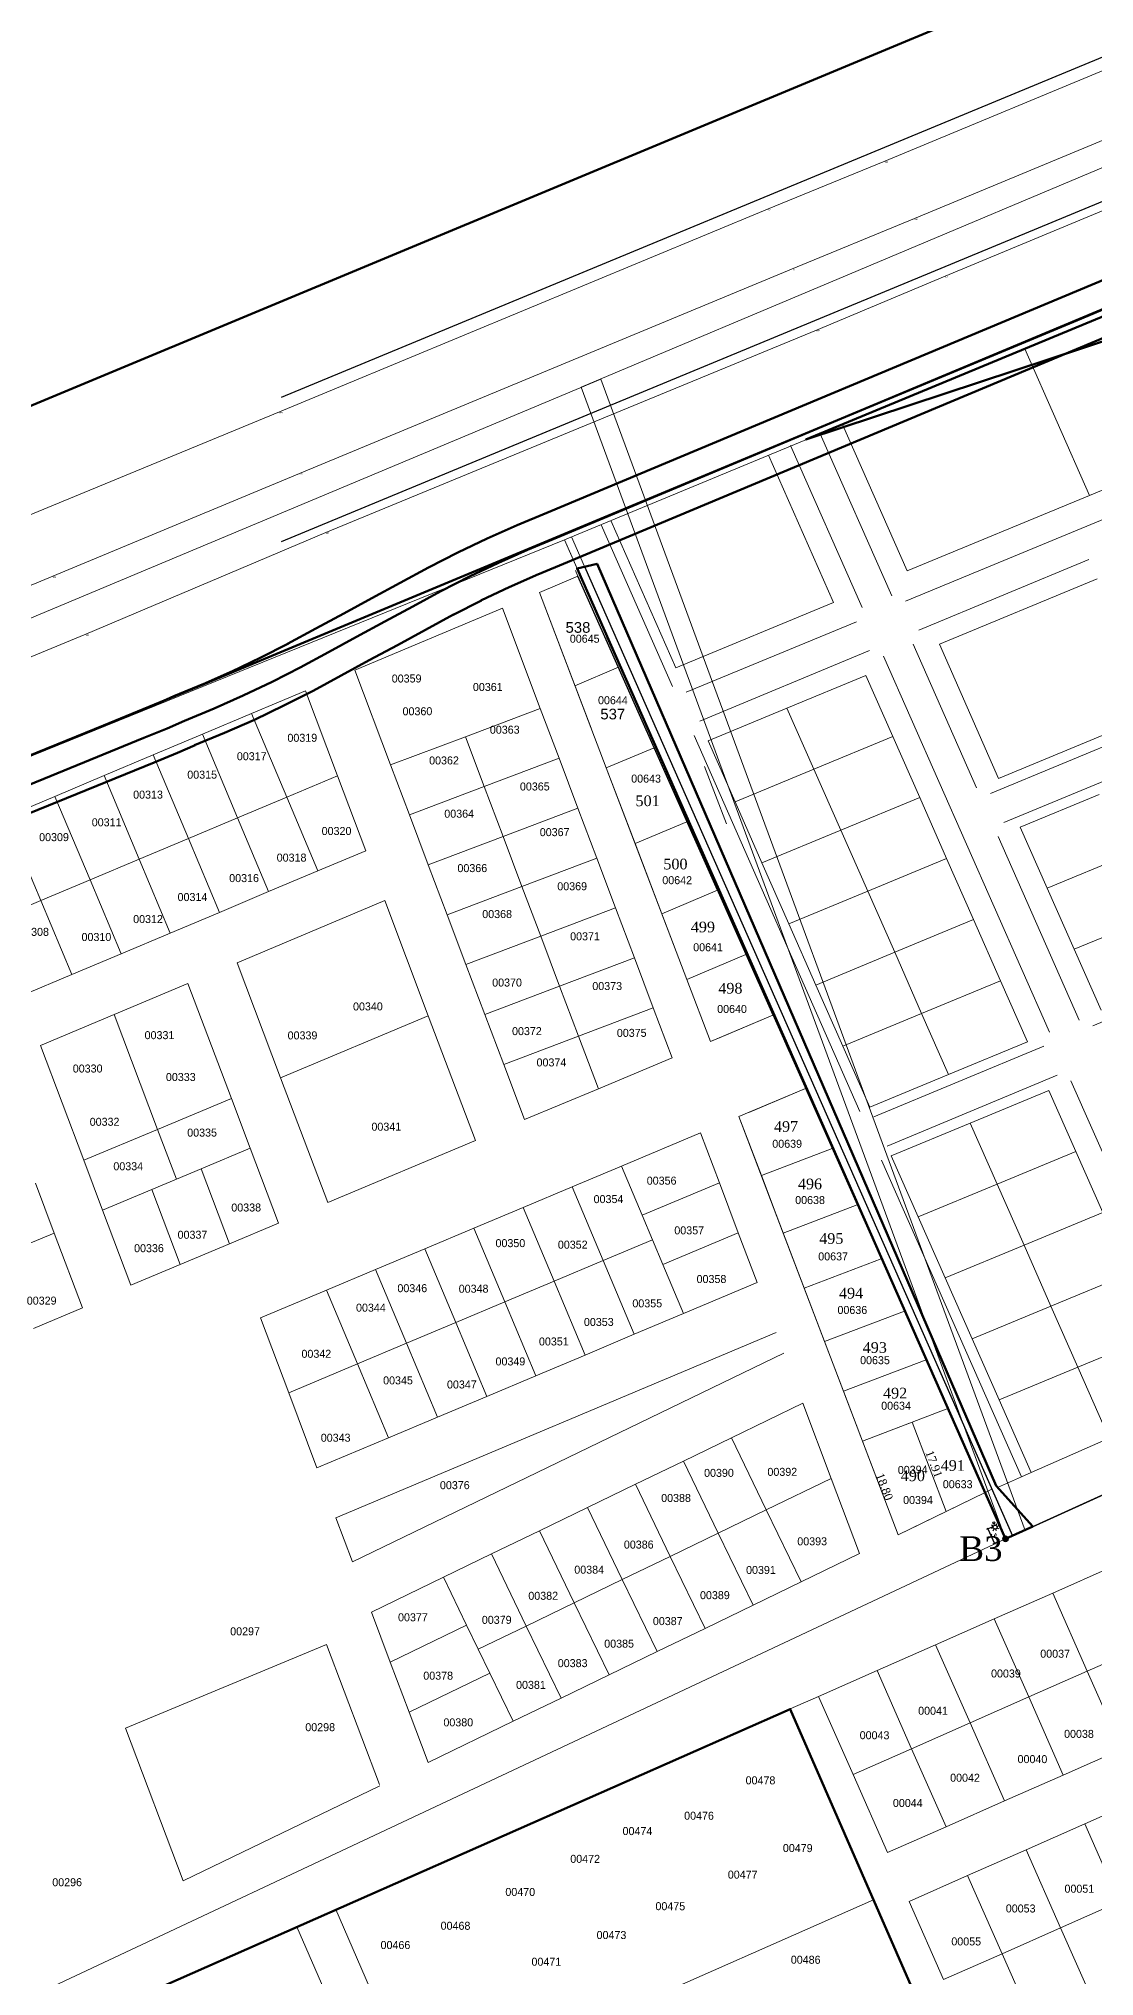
# Model space of a CAD drawing. Header units: metres. Extents: x 245232 to 248406, y 1633796 to 1637634.
# Drawn here: x 246143.8 to 246341.7, y 1637088.5 to 1637451.6 of the extents above; entities that cross this region are included whole.
import ezdxf
from ezdxf.enums import TextEntityAlignment as Align

# ---------------------------------------------------------------- set-up
doc = ezdxf.new("R2010")
doc.units = ezdxf.units.M
doc.header["$MEASUREMENT"] = 0
doc.layers.get('Defpoints').update_dxf_attribs({"lineweight": 0})
for name, color, linetype in [('A_revoir_niveau_0', 7, 'Continuous'), ('historique_numero_parcelle', 7, 'Continuous'), ('limites_sections', 7, 'Continuous'), ('limites_tf', 7, 'Continuous')]:
    doc.layers.add(name, color=color, linetype=linetype)
for name, color, linetype, lineweight in [('BORNES', 7, 'Continuous', 0), ('Cotation Linéaire', 7, 'Continuous', 0), ('Div_Cont', 2, 'Continuous', 0), ('Emprise', 1, 'Continuous', 30), ('LIMITES TITRES FONCIERS', 7, 'Continuous', 0), ('numer ter', 255, 'Continuous', 0), ('Numéro lot', 7, 'Continuous', 0), ('SUP COLLEC1', 90, 'Continuous', 0), ('tete ilots', 134, 'Continuous', 0), ('Toponymie', 7, 'Continuous', 30), ('Tracé KMS3', 7, 'Continuous', 0), ('ZZZ', 5, 'Continuous', 53)]:
    doc.layers.add(name, color=color, linetype=linetype, lineweight=lineweight)
doc.layers.add('LIMITES_PARCELLES', color=7, linetype='Continuous', lineweight=0, true_color=0xffffff)
doc.styles.get("Standard").update_dxf_attribs({"font": 'txt.shx'})
doc.styles.add('Style-Arial', font='arial.ttf')
doc.styles.add('Style-FANCY', font='FANCY.shx')
doc.styles.add('STYLE_GENERE_1', font='times.ttf', dxfattribs={"height": 0.15})
doc.dimstyles.new('ISO-25', dxfattribs={"dimtxt": 0.0015, "dimasz": 0.0025, "dimexe": 0.00125, "dimexo": 0.000625, "dimgap": 0.000625, "dimtad": 1, "dimlfac": 1000, "dimtxsty": 'Standard', "dimcen": 0.0025, "dimse1": 1, "dimse2": 1, "dimazin": 3, "dimtfac": 1, "dimtmove": 0, "dimatfit": 3})

# ---------------------------------------------------------------- blocks, each defined once
blk = doc.blocks.new('_Oblique')
at = {"color": 0, "linetype": 'ByBlock', "lineweight": -2}
blk.add_line((-0.5, -0.5), (0.5, 0.5), dxfattribs=at)
blk = doc.blocks.new('*D574')
at = {"layer": 'Defpoints', "color": 0, "lineweight": 0, "transparency": 16777216}
for p in [(246323.038305, 1637172.881561), (246322.996263, 1637169.584428), (246324.249877, 1637170.138038)]:
    blk.add_point(p, dxfattribs=at)
at = {"layer": 'numer ter', "color": 0, "lineweight": -2, "transparency": 16777216}
for p, q in [((246322.716306, 1637172.739363), (246321.513919, 1637172.208375)), ((246321.784691, 1637172.327951), (246322.996263, 1637169.584428)), ((246323.927877, 1637169.99584), (246322.725491, 1637169.464852))]:
    blk.add_line(p, q, dxfattribs=at)
at = {"layer": 'numer ter', "color": 0, "lineweight": -2, "transparency": 16777216, "xscale": 0.182, "yscale": 0.182, "zscale": 0.182}
for p, rotation in [((246321.784691, 1637172.327951), 113.826806), ((246322.996263, 1637169.584428), 293.826806)]:
    blk.add_blockref('_Oblique', p, dxfattribs=dict(at, rotation=rotation))
at = {"layer": 'numer ter', "color": 7, "transparency": 16777216, "insert": (246322.892229, 1637171.177769), "char_height": 0.9, "attachment_point": 5, "rotation": 293.82678392}
blk.add_mtext('3', dxfattribs=at)

msp = doc.modelspace()

# ---------------------------------------------------------------- hatches: boundary and pattern name
at = {"layer": 'A_revoir_niveau_0'}
h = msp.add_hatch(color=256, dxfattribs=at)
edge = h.paths.add_edge_path()
edge.add_arc((246325.071, 1637170.444), 0.549, 0, 360)
h = msp.add_hatch(color=256, dxfattribs=at)
edge = h.paths.add_edge_path()
edge.add_arc((246325.071, 1637170.444), 0.549, 0, 360)

# ---------------------------------------------------------------- linework, layer by layer
for p, q in [((246189.292, 1637384.454), (246586.025, 1637548.822)), ((246189.292, 1637357.393), (246647.559, 1637547.255))]:
    msp.add_line(p, q, dxfattribs=at)
at = {"layer": 'A_revoir_niveau_0', "color": 7, "linetype": 'Continuous', "lineweight": 13}
for p, q in [((246302.462, 1637428.667), (246488.393, 1637505.978)), ((246308.009, 1637417.929), (246492.972, 1637494.832)), ((246313.749, 1637407.123), (246497.319, 1637483.494)), ((246280.422, 1637419.696), (246302.462, 1637428.667)), ((246284.944, 1637408.447), (246308.009, 1637417.929)), ((246289.647, 1637397.036), (246313.749, 1637407.123)), ((246321.236, 1637179.123), (246244.903, 1637350.892))]:
    msp.add_line(p, q, dxfattribs=at)
at = {"layer": 'A_revoir_niveau_0', "color": 2, "linetype": 'Continuous', "lineweight": 30}
msp.add_line((246244.734, 1637352.356), (246325.071, 1637170.444), dxfattribs=at)
at = {"layer": 'A_revoir_niveau_0', "color": 7, "linetype": 'Continuous', "lineweight": 30}
for p, q in [((246271.065, 1637292.022), (246244.903, 1637350.892)), ((246260.618, 1637287.613), (246260.618, 1637287.613))]:
    msp.add_line(p, q, dxfattribs=at)
at = {"layer": 'A_revoir_niveau_0', "color": 51, "true_color": 0xf8f6b0}
msp.add_line((246246.136, 1637352.683), (246326.361, 1637171.026), dxfattribs=at)
at = {"layer": 'A_revoir_niveau_0', "color": 7, "linetype": 'Continuous', "lineweight": 0}
for p, q in [((246244.321, 1637330.371), (246252.499, 1637333.822)), ((246250.211, 1637314.948), (246259.192, 1637318.738)), ((246260.618, 1637287.613), (246271.065, 1637292.022)), ((246281.463, 1637268.623), (246269.733, 1637263.672)), ((246275.085, 1637249.615), (246287.563, 1637254.896)), ((246304.94, 1637171.198), (246275.085, 1637249.615)), ((246321.236, 1637179.123), (246304.94, 1637171.198))]:
    msp.add_line(p, q, dxfattribs=at)
at = {"layer": 'A_revoir_niveau_0', "color": 2, "lineweight": 30}
for p, q in [((246322.787, 1637172.828), (246322.449, 1637172.997)), ((246323.006, 1637173.018), (246322.925, 1637173.259)), ((246323.294, 1637172.998), (246323.463, 1637173.336)), ((246323.843, 1637172.899), (246323.484, 1637172.779)), ((246322.767, 1637172.539), (246322.409, 1637172.419)), ((246322.788, 1637171.982), (246322.957, 1637172.321)), ((246323.366, 1637171.942), (246323.246, 1637172.301)), ((246323.803, 1637172.322), (246323.464, 1637172.49))]:
    msp.add_line(p, q, dxfattribs=at)
at = {"layer": 'A_revoir_niveau_0', "color": 7, "linetype": 'Continuous', "lineweight": 13, "flags": 128}
for points in [[(246280.422, 1637419.696), (246188.953, 1637381.672), (246140.842, 1637361.814), (246050.359, 1637324.045), (245956.724, 1637285.061), (245888.911, 1637257.199), (245818.867, 1637231.382), (245769.228, 1637213.065), (245701.559, 1637188.314), (245613.345, 1637155.349), (245512.804, 1637117.302)], [(245408.833, 1637064.596), (245617.302, 1637144.32), (245705.148, 1637176.756), (245773.663, 1637201.739), (245822.183, 1637219.59), (245892.562, 1637245.511), (245961.684, 1637274.3), (246054.236, 1637312.609), (246146.466, 1637350.878), (246192.693, 1637370.169), (246284.944, 1637408.447)], [(245521.985, 1637094.792), (245622.827, 1637133), (245708.221, 1637164.652), (245778.161, 1637190.411), (245825.955, 1637207.935), (245896.372, 1637233.878), (245966.622, 1637262.874), (246058.697, 1637301.212), (246152.638, 1637340.006), (246197.655, 1637359.097), (246289.647, 1637397.036)]]:
    msp.add_lwpolyline(points, dxfattribs=at)
at = {"layer": 'A_revoir_niveau_0', "color": 2, "linetype": 'Continuous', "lineweight": 30, "flags": 128}
msp.add_lwpolyline([(246330.2, 1637172.758), (246325.071, 1637170.444), (246271.61, 1637291.5)], dxfattribs=at)
at = {"layer": 'A_revoir_niveau_0', "color": 7, "linetype": 'Continuous', "lineweight": 0, "flags": 128}
msp.add_lwpolyline([(246298.25, 1637188.77), (246307.595, 1637192.328), (246313.968, 1637175.589), (246304.94, 1637171.198), (246298.25, 1637188.77), (246298.25, 1637188.77)], close=True, dxfattribs=at)
at = {"layer": 'A_revoir_niveau_0', "color": 2, "lineweight": 30}
for centre, radius in [((246322.865, 1637173.438), 0.189), ((246323.126, 1637172.659), 0.378)]:
    msp.add_circle(centre, radius, dxfattribs=at)
at = {"layer": 'A_revoir_niveau_0', "lineweight": 13}
msp.add_circle((246325.071, 1637170.444), 0.549, dxfattribs=at)
msp.add_circle((246325.071, 1637170.444), 0.549, dxfattribs=at)
at = {"layer": 'A_revoir_niveau_0', "color": 7, "linetype": 'Continuous', "lineweight": 0}
for points in [[(246291.134, 1637207.461), (246306.109, 1637213.163), (246310.176, 1637204.011), (246294.692, 1637198.116)], [(246294.692, 1637198.116), (246310.176, 1637204.011), (246314.243, 1637194.86), (246298.25, 1637188.77)]]:
    msp.add_3dface(points, dxfattribs=at)
at = {"layer": 'Div_Cont', "color": 7, "linetype": 'Continuous', "lineweight": 0, "flags": 128}
for points in [[(246250.211, 1637314.948), (246265.308, 1637275.296), (246276.411, 1637279.982), (246244.898, 1637350.89), (246237.688, 1637347.842), (246250.211, 1637314.948)], [(246250.211, 1637314.948), (246260.618, 1637287.613), (246271.061, 1637292.02), (246244.898, 1637350.89), (246237.688, 1637347.842), (246247.363, 1637322.429)], [(246250.211, 1637314.948), (246255.611, 1637300.765), (246265.346, 1637304.874), (246244.908, 1637350.865), (246244.898, 1637350.89), (246237.688, 1637347.842), (246247.363, 1637322.429)], [(246250.211, 1637314.948), (246250.211, 1637314.948), (246259.186, 1637318.735), (246244.908, 1637350.865), (246244.907, 1637350.868), (246244.898, 1637350.89), (246237.688, 1637347.842), (246247.363, 1637322.429)]]:
    msp.add_lwpolyline(points, dxfattribs=at)
msp.add_lwpolyline([(246281.46, 1637268.622), (246276.411, 1637279.982), (246265.308, 1637275.296), (246269.733, 1637263.672), (246271.577, 1637264.451), (246281.46, 1637268.622)], close=True, dxfattribs=at)
at = {"layer": 'Div_Cont', "color": 7, "linetype": 'Continuous', "lineweight": 0}
for points in [[(246255.611, 1637300.765), (246265.346, 1637304.874), (246259.186, 1637318.735), (246250.211, 1637314.948)], [(246271.059, 1637292.019), (246265.346, 1637304.874), (246255.611, 1637300.765), (246260.618, 1637287.613)], [(246265.308, 1637275.296), (246276.411, 1637279.982), (246271.061, 1637292.02), (246260.618, 1637287.613)], [(246301.775, 1637222.916), (246287.563, 1637254.896), (246275.085, 1637249.615), (246287.342, 1637217.421)], [(246297.271, 1637233.05), (246287.563, 1637254.896), (246275.085, 1637249.615), (246283.402, 1637227.77)], [(246292.576, 1637243.614), (246287.563, 1637254.896), (246275.085, 1637249.615), (246279.295, 1637238.558)], [(246279.295, 1637238.558), (246283.402, 1637227.77), (246297.271, 1637233.05), (246292.576, 1637243.614)], [(246283.402, 1637227.77), (246287.342, 1637217.421), (246301.775, 1637222.916), (246297.271, 1637233.05)], [(246287.342, 1637217.421), (246291.134, 1637207.461), (246306.109, 1637213.163), (246301.775, 1637222.916)]]:
    msp.add_3dface(points, dxfattribs=at)
at = {"layer": 'Emprise', "color": 6, "lineweight": 53, "flags": 128}
for points in [[(245362.141, 1637080.356), (245645.721, 1637187.856), (245764.441, 1637231.79), (245846.022, 1637262.063), (245926.872, 1637293.673), (245987.028, 1637318.254), (246628.867, 1637585.467)], [(246654.917, 1637532.213), (246503.561, 1637468.453), (246339.308, 1637399.226), (246174.772, 1637330.677), (246009.955, 1637262.807), (245959.033, 1637241.98), (245949.066, 1637237.927), (245901.732, 1637219.096), (245867.53, 1637206.046), (245837.948, 1637195.053), (245785.258, 1637175.517), (245666.841, 1637131.695), (245404.598, 1637034.355), (245407.133, 1637027.526), (245386.779, 1637020.133)]]:
    msp.add_lwpolyline(points, dxfattribs=at)
at = {"layer": 'LIMITES TITRES FONCIERS', "color": 5, "linetype": 'Continuous', "lineweight": 0, "flags": 128}
msp.add_lwpolyline([(246245.326, 1637351.013), (246242.36, 1637357.731), (246656.364, 1637529.254)], dxfattribs=at)
at = {"layer": 'LIMITES TITRES FONCIERS', "color": 5, "linetype": 'Continuous', "lineweight": 70, "flags": 128}
for points in [[(246572.48, 1637467.836), (246547.973, 1637462.461), (246287.661, 1637376.499), (246638.272, 1637521.759), (246654.145, 1637496.847), (246645.086, 1637490.827), (246637.421, 1637485.734), (246635.978, 1637484.775), (246629.215, 1637480.28), (246616.595, 1637477.512), (246572.48, 1637467.836)], [(246330.2, 1637172.759), (246323.332, 1637180.37), (246248.477, 1637353.227), (246244.734, 1637352.356), (246325.071, 1637170.445), (246330.2, 1637172.759)]]:
    msp.add_lwpolyline(points, close=True, dxfattribs=at)
at = {"layer": 'LIMITES TITRES FONCIERS', "color": 7, "linetype": 'Continuous', "lineweight": 0, "flags": 128}
msp.add_lwpolyline([(246244.903, 1637350.892), (246244.42, 1637351.978)], dxfattribs=at)
at = {"layer": 'LIMITES TITRES FONCIERS', "color": 5, "linetype": 'Continuous', "lineweight": 53, "flags": 128}
msp.add_lwpolyline([(245938.213, 1636985.568), (245881.154, 1636957.963), (245894.101, 1636935.617), (245956.171, 1636828.911), (246026.167, 1636866.433), (246050.251, 1636842.755), (246059.498, 1636848.997), (246082.854, 1636864.818), (246150.924, 1637003.208), (246235.111, 1637058.788), (246341.24, 1637009.133), (246284.7, 1637138.563), (245938.213, 1636985.568)], close=True, dxfattribs=at)
at = {"layer": 'limites_parcelles'}
for p, q in [((246328.684, 1637393.495), (246340.807, 1637366.045)), ((246340.807, 1637366.045), (246374.998, 1637380.211)), ((246290.334, 1637377.607), (246303.75, 1637347.227)), ((246294.492, 1637379.33), (246306.615, 1637351.879)), ((246306.345, 1637346.187), (246379.349, 1637376.433)), ((246292.817, 1637345.994), (246280.631, 1637373.587)), ((246284.747, 1637375.405), (246298.169, 1637345.015)), ((246306.615, 1637351.879), (246340.807, 1637366.045)), ((246243.667, 1637358.273), (246246.136, 1637352.683)), ((246249.23, 1637360.527), (246262.628, 1637330.19)), ((246251.06, 1637361.335), (246263.245, 1637333.743)), ((245429.275, 1637028.013), (246242.36, 1637357.731)), ((246242.36, 1637357.731), (246244.734, 1637352.356)), ((246246.136, 1637352.683), (246244.734, 1637352.356)), ((246244.734, 1637352.356), (246321.238, 1637179.124)), ((246248.477, 1637353.227), (246246.136, 1637352.683)), ((246246.136, 1637352.683), (246322.511, 1637179.743)), ((246323.332, 1637180.37), (246248.477, 1637353.227)), ((246308.827, 1637340.79), (246340.688, 1637354.043)), ((246312.677, 1637338.154), (246342.248, 1637350.406)), ((246230.724, 1637344.879), (246203.04, 1637333.271)), ((246237.817, 1637326.118), (246230.724, 1637344.879)), ((246263.245, 1637333.743), (246292.817, 1637345.994)), ((246265.223, 1637329.15), (246297.105, 1637342.359)), ((246250.341, 1637339.335), (246259.099, 1637319.662)), ((246267.73, 1637323.696), (246299.592, 1637336.949)), ((246307.765, 1637338.136), (246319.65, 1637311.224)), ((246323.79, 1637312.989), (246312.677, 1637338.154)), ((246203.04, 1637333.271), (246209.756, 1637315.508)), ((246302.189, 1637335.91), (246333.303, 1637265.459)), ((246183.7, 1637325.14), (246193.815, 1637329.395)), ((246193.815, 1637329.395), (246199.831, 1637313.483)), ((246284.092, 1637326.144), (246298.878, 1637332.269)), ((246298.878, 1637332.269), (246303.929, 1637320.832)), ((246237.817, 1637326.118), (246223.786, 1637320.813)), ((246241.354, 1637316.764), (246237.817, 1637326.118)), ((246269.307, 1637320.018), (246284.092, 1637326.144)), ((246284.092, 1637326.144), (246289.144, 1637314.706)), ((246174.482, 1637321.263), (246183.7, 1637325.14)), ((246190.291, 1637309.47), (246183.7, 1637325.14)), ((246322.245, 1637310.184), (246354.127, 1637323.393)), ((246353.361, 1637325.24), (246323.79, 1637312.989)), ((246165.265, 1637317.386), (246174.482, 1637321.263)), ((246181.074, 1637305.593), (246174.482, 1637321.263)), ((246223.786, 1637320.813), (246209.756, 1637315.508)), ((246223.786, 1637320.813), (246227.323, 1637311.459)), ((246259.099, 1637319.662), (246268.961, 1637297.403)), ((246297.783, 1637250.587), (246266.668, 1637321.042)), ((246274.358, 1637308.58), (246269.307, 1637320.018)), ((246289.144, 1637314.706), (246303.929, 1637320.832)), ((246303.929, 1637320.832), (246308.98, 1637309.394)), ((246156.047, 1637313.509), (246165.265, 1637317.386)), ((246171.856, 1637301.716), (246165.265, 1637317.386)), ((246209.756, 1637315.508), (246213.292, 1637306.155)), ((246241.354, 1637316.764), (246227.323, 1637311.459)), ((246244.89, 1637307.41), (246241.354, 1637316.764)), ((246272.726, 1637304.477), (246268.654, 1637315.248)), ((246274.358, 1637308.58), (246289.144, 1637314.706)), ((246289.144, 1637314.706), (246294.195, 1637303.268)), ((246324.754, 1637304.732), (246356.636, 1637317.94)), ((246146.829, 1637309.631), (246156.047, 1637313.509)), ((246162.638, 1637297.838), (246156.047, 1637313.509)), ((246199.831, 1637313.483), (246190.291, 1637309.47)), ((246199.831, 1637313.483), (246205.139, 1637299.443)), ((246227.323, 1637311.459), (246213.292, 1637306.155)), ((246227.323, 1637311.459), (246230.859, 1637302.106)), ((246137.611, 1637305.754), (246146.829, 1637309.631)), ((246153.42, 1637293.961), (246146.829, 1637309.631)), ((246190.291, 1637309.47), (246181.074, 1637305.593)), ((246196.107, 1637295.644), (246190.291, 1637309.47)), ((246244.89, 1637307.41), (246230.859, 1637302.106)), ((246248.427, 1637298.056), (246244.89, 1637307.41)), ((246274.358, 1637308.58), (246279.409, 1637297.143)), ((246294.195, 1637303.268), (246308.98, 1637309.394)), ((246308.98, 1637309.394), (246314.031, 1637297.956)), ((246327.83, 1637303.841), (246342.616, 1637309.967)), ((246144.203, 1637290.084), (246137.611, 1637305.754)), ((246181.074, 1637305.593), (246171.856, 1637301.716)), ((246186.89, 1637291.766), (246181.074, 1637305.593)), ((246213.292, 1637306.155), (246216.829, 1637296.801)), ((246332.881, 1637292.404), (246327.83, 1637303.841)), ((246171.856, 1637301.716), (246162.638, 1637297.838)), ((246177.672, 1637287.889), (246171.856, 1637301.716)), ((246230.859, 1637302.106), (246216.829, 1637296.801)), ((246230.859, 1637302.106), (246234.396, 1637292.752)), ((246279.409, 1637297.143), (246294.195, 1637303.268)), ((246294.195, 1637303.268), (246299.246, 1637291.831)), ((246323.69, 1637302.076), (246338.878, 1637267.685)), ((246162.638, 1637297.838), (246153.42, 1637293.961)), ((246168.454, 1637284.012), (246162.638, 1637297.838)), ((246205.139, 1637299.443), (246196.107, 1637295.644)), ((246216.829, 1637296.801), (246220.365, 1637287.447)), ((246248.427, 1637298.056), (246234.396, 1637292.752)), ((246251.963, 1637288.703), (246248.427, 1637298.056)), ((246268.961, 1637297.403), (246284.526, 1637261.754)), ((246279.409, 1637297.143), (246284.46, 1637285.705)), ((246299.246, 1637291.831), (246314.031, 1637297.956)), ((246314.031, 1637297.956), (246319.083, 1637286.519)), ((246332.881, 1637292.404), (246347.667, 1637298.529)), ((246153.42, 1637293.961), (246144.203, 1637290.084)), ((246159.236, 1637280.135), (246153.42, 1637293.961)), ((246196.107, 1637295.644), (246186.89, 1637291.766)), ((246234.396, 1637292.752), (246220.365, 1637287.447)), ((246234.396, 1637292.752), (246237.932, 1637283.398)), ((246144.203, 1637290.084), (246134.985, 1637286.207)), ((246150.019, 1637276.257), (246144.203, 1637290.084)), ((246186.89, 1637291.766), (246177.672, 1637287.889)), ((246181.006, 1637278.443), (246208.678, 1637290.083)), ((246208.678, 1637290.083), (246216.839, 1637268.497)), ((246284.46, 1637285.705), (246299.246, 1637291.831)), ((246299.246, 1637291.831), (246304.297, 1637280.393)), ((246332.881, 1637292.404), (246337.932, 1637280.966)), ((246177.672, 1637287.889), (246168.454, 1637284.012)), ((246220.365, 1637287.447), (246223.902, 1637278.093)), ((246251.963, 1637288.703), (246237.932, 1637283.398)), ((246255.499, 1637279.349), (246251.963, 1637288.703)), ((246284.46, 1637285.705), (246289.511, 1637274.267)), ((246304.297, 1637280.393), (246319.083, 1637286.519)), ((246319.083, 1637286.519), (246324.134, 1637275.081)), ((246337.932, 1637280.966), (246352.718, 1637287.092)), ((246168.454, 1637284.012), (246159.236, 1637280.135)), ((246237.932, 1637283.398), (246223.902, 1637278.093)), ((246237.932, 1637283.398), (246241.469, 1637274.044)), ((246159.236, 1637280.135), (246150.019, 1637276.257)), ((246189.155, 1637256.889), (246181.006, 1637278.443)), ((246223.902, 1637278.093), (246227.438, 1637268.74)), ((246255.499, 1637279.349), (246241.469, 1637274.044)), ((246259.036, 1637269.995), (246255.499, 1637279.349)), ((246289.511, 1637274.267), (246304.297, 1637280.393)), ((246304.297, 1637280.393), (246309.348, 1637268.956)), ((246337.932, 1637280.966), (246342.983, 1637269.528)), ((246373.337, 1637279.902), (246341.476, 1637266.646)), ((246150.019, 1637276.257), (246140.801, 1637272.38)), ((246171.782, 1637274.563), (246157.946, 1637268.743)), ((246179.927, 1637253.019), (246171.782, 1637274.563)), ((246309.348, 1637268.956), (246324.134, 1637275.081)), ((246329.185, 1637263.644), (246324.134, 1637275.081)), ((246241.469, 1637274.044), (246227.438, 1637268.74)), ((246241.469, 1637274.044), (246245.005, 1637264.69)), ((246289.511, 1637274.267), (246294.563, 1637262.83)), ((246157.946, 1637268.743), (246144.11, 1637262.923)), ((246157.946, 1637268.743), (246166.085, 1637247.215)), ((246216.839, 1637268.497), (246189.155, 1637256.889)), ((246216.839, 1637268.497), (246225.686, 1637245.097)), ((246227.438, 1637268.74), (246230.974, 1637259.386)), ((246259.036, 1637269.995), (246245.005, 1637264.69)), ((246262.572, 1637260.641), (246259.036, 1637269.995)), ((246294.563, 1637262.83), (246309.348, 1637268.956)), ((246309.348, 1637268.956), (246314.399, 1637257.518)), ((246245.005, 1637264.69), (246230.974, 1637259.386)), ((246245.005, 1637264.69), (246248.73, 1637254.837)), ((246314.399, 1637257.518), (246329.185, 1637263.644)), ((246144.11, 1637262.923), (246152.243, 1637241.411)), ((246248.73, 1637254.837), (246262.572, 1637260.641)), ((246294.563, 1637262.83), (246299.614, 1637251.392)), ((246332.241, 1637262.804), (246300.381, 1637249.548)), ((246198.002, 1637233.489), (246189.155, 1637256.889)), ((246230.974, 1637259.386), (246234.889, 1637249.033)), ((246299.614, 1637251.392), (246314.399, 1637257.518)), ((246334.746, 1637257.347), (246302.885, 1637244.091)), ((246363.262, 1637197.619), (246337.343, 1637256.309)), ((246166.085, 1637247.215), (246179.927, 1637253.019)), ((246183.466, 1637243.66), (246179.927, 1637253.019)), ((246234.889, 1637249.033), (246248.73, 1637254.837)), ((246318.44, 1637248.368), (246333.226, 1637254.494)), ((246333.226, 1637254.494), (246338.277, 1637243.056)), ((246152.243, 1637241.411), (246166.085, 1637247.215)), ((246166.085, 1637247.215), (246169.624, 1637237.856)), ((246253.055, 1637240.323), (246267.895, 1637246.564)), ((246267.895, 1637246.564), (246271.434, 1637237.203)), ((246303.655, 1637242.242), (246318.44, 1637248.368)), ((246318.44, 1637248.368), (246323.491, 1637236.93)), ((246174.238, 1637239.79), (246183.466, 1637243.66)), ((246188.774, 1637229.62), (246183.466, 1637243.66)), ((246225.686, 1637245.097), (246198.002, 1637233.489)), ((246308.706, 1637230.805), (246303.655, 1637242.242)), ((246323.491, 1637236.93), (246338.277, 1637243.056)), ((246338.277, 1637243.056), (246343.328, 1637231.618)), ((246152.243, 1637241.411), (246155.782, 1637232.052)), ((246169.624, 1637237.856), (246174.238, 1637239.79)), ((246174.238, 1637239.79), (246179.546, 1637225.751)), ((246243.837, 1637236.447), (246253.055, 1637240.323)), ((246256.931, 1637231.105), (246253.055, 1637240.323)), ((246301.824, 1637241.437), (246328.043, 1637182.068)), ((246143.166, 1637237.143), (246146.705, 1637227.783)), ((246155.782, 1637232.052), (246165.01, 1637235.921)), ((246165.01, 1637235.921), (246169.624, 1637237.856)), ((246165.01, 1637235.921), (246170.318, 1637221.881)), ((246234.619, 1637232.571), (246243.837, 1637236.447)), ((246249.651, 1637222.62), (246243.837, 1637236.447)), ((246256.931, 1637231.105), (246271.434, 1637237.203)), ((246271.434, 1637237.203), (246274.972, 1637227.843)), ((246308.706, 1637230.805), (246323.491, 1637236.93)), ((246323.491, 1637236.93), (246328.543, 1637225.493)), ((246155.782, 1637232.052), (246161.09, 1637218.012)), ((246225.401, 1637228.695), (246234.619, 1637232.571)), ((246240.433, 1637218.744), (246234.619, 1637232.571)), ((246258.87, 1637226.496), (246256.931, 1637231.105)), ((246328.543, 1637225.493), (246343.328, 1637231.618)), ((246146.705, 1637227.783), (246137.477, 1637223.913)), ((246146.705, 1637227.783), (246152.013, 1637213.743)), ((246179.546, 1637225.751), (246188.774, 1637229.62)), ((246216.183, 1637224.818), (246225.401, 1637228.695)), ((246231.215, 1637214.867), (246225.401, 1637228.695)), ((246260.808, 1637221.887), (246274.972, 1637227.843)), ((246278.511, 1637218.483), (246274.972, 1637227.843)), ((246308.706, 1637230.805), (246313.757, 1637219.367)), ((246170.318, 1637221.881), (246179.546, 1637225.751)), ((246206.964, 1637220.942), (246216.183, 1637224.818)), ((246221.997, 1637210.991), (246216.183, 1637224.818)), ((246249.651, 1637222.62), (246258.87, 1637226.496)), ((246260.808, 1637221.887), (246258.87, 1637226.496)), ((246313.757, 1637219.367), (246328.543, 1637225.493)), ((246328.543, 1637225.493), (246333.594, 1637214.055)), ((246161.09, 1637218.012), (246170.318, 1637221.881)), ((246197.746, 1637217.066), (246206.964, 1637220.942)), ((246212.779, 1637207.115), (246206.964, 1637220.942)), ((246240.433, 1637218.744), (246249.651, 1637222.62)), ((246255.466, 1637208.793), (246249.651, 1637222.62)), ((246264.684, 1637212.669), (246260.808, 1637221.887)), ((246333.594, 1637214.055), (246348.379, 1637220.181)), ((246185.367, 1637211.86), (246197.746, 1637217.066)), ((246203.561, 1637203.238), (246197.746, 1637217.066)), ((246231.215, 1637214.867), (246240.433, 1637218.744)), ((246246.248, 1637204.916), (246240.433, 1637218.744)), ((246264.684, 1637212.669), (246278.511, 1637218.483)), ((246313.757, 1637219.367), (246318.808, 1637207.929)), ((246152.013, 1637213.743), (246142.785, 1637209.874)), ((246221.997, 1637210.991), (246231.215, 1637214.867)), ((246237.03, 1637201.04), (246231.215, 1637214.867)), ((246318.808, 1637207.929), (246333.594, 1637214.055)), ((246333.594, 1637214.055), (246338.645, 1637202.617)), ((246190.666, 1637197.816), (246185.367, 1637211.86)), ((246199.498, 1637174.41), (246282.05, 1637209.123)), ((246212.779, 1637207.115), (246221.997, 1637210.991)), ((246227.811, 1637197.164), (246221.997, 1637210.991)), ((246255.466, 1637208.793), (246264.684, 1637212.669)), ((246203.561, 1637203.238), (246212.779, 1637207.115)), ((246218.593, 1637193.287), (246212.779, 1637207.115)), ((246246.248, 1637204.916), (246255.466, 1637208.793)), ((246318.808, 1637207.929), (246323.859, 1637196.492)), ((246338.645, 1637202.617), (246353.43, 1637208.743)), ((246190.666, 1637197.816), (246203.561, 1637203.238)), ((246283.515, 1637205.249), (246202.619, 1637166.138)), ((246209.375, 1637189.411), (246203.561, 1637203.238)), ((246237.03, 1637201.04), (246246.248, 1637204.916)), ((246323.859, 1637196.492), (246338.645, 1637202.617)), ((246338.645, 1637202.617), (246344.509, 1637189.339)), ((246227.811, 1637197.164), (246237.03, 1637201.04)), ((246190.666, 1637197.816), (246195.965, 1637183.772)), ((246218.593, 1637193.287), (246227.811, 1637197.164)), ((246273.686, 1637189.389), (246287.065, 1637195.858)), ((246287.065, 1637195.858), (246292.391, 1637181.771)), ((246323.859, 1637196.492), (246329.872, 1637182.876)), ((246209.375, 1637189.411), (246218.593, 1637193.287)), ((246195.965, 1637183.772), (246209.375, 1637189.411)), ((246273.686, 1637189.389), (246264.683, 1637185.036)), ((246273.686, 1637189.389), (246280.215, 1637175.885)), ((246344.509, 1637189.339), (246329.872, 1637182.876)), ((246264.683, 1637185.036), (246255.68, 1637180.684)), ((246264.683, 1637185.036), (246271.212, 1637171.532)), ((246255.68, 1637180.684), (246246.677, 1637176.331)), ((246255.68, 1637180.684), (246262.209, 1637167.179)), ((246292.391, 1637181.771), (246280.215, 1637175.885)), ((246292.391, 1637181.771), (246297.717, 1637167.685)), ((246323.579, 1637180.097), (246323.332, 1637180.37)), ((246328.043, 1637182.068), (246323.579, 1637180.097)), ((246330.2, 1637172.758), (246323.579, 1637180.097)), ((246329.872, 1637182.876), (246328.043, 1637182.068)), ((246321.238, 1637179.124), (246306.745, 1637172.076)), ((246322.511, 1637179.743), (246321.238, 1637179.124)), ((246321.238, 1637179.124), (246325.071, 1637170.444)), ((246202.619, 1637166.138), (246199.498, 1637174.41)), ((246246.677, 1637176.331), (246237.674, 1637171.978)), ((246246.677, 1637176.331), (246253.206, 1637162.827)), ((246280.215, 1637175.885), (246271.212, 1637171.532)), ((246280.215, 1637175.885), (246286.744, 1637162.38)), ((246325.071, 1637170.444), (245571.377, 1636816.521)), ((246237.674, 1637171.978), (246228.671, 1637167.626)), ((246237.674, 1637171.978), (246244.203, 1637158.474)), ((246271.212, 1637171.532), (246262.209, 1637167.179)), ((246271.212, 1637171.532), (246277.741, 1637158.027)), ((246325.071, 1637170.444), (246330.2, 1637172.758)), ((246228.671, 1637167.626), (246219.668, 1637163.273)), ((246228.671, 1637167.626), (246235.2, 1637154.121)), ((246262.209, 1637167.179), (246253.206, 1637162.827)), ((246262.209, 1637167.179), (246268.738, 1637153.675)), ((246297.717, 1637167.685), (246286.744, 1637162.38)), ((246206.163, 1637156.744), (246219.668, 1637163.273)), ((246219.668, 1637163.273), (246224.021, 1637154.27)), ((246253.206, 1637162.827), (246244.203, 1637158.474)), ((246253.206, 1637162.827), (246259.735, 1637149.322)), ((246286.744, 1637162.38), (246277.741, 1637158.027)), ((246344.907, 1637165.151), (246333.93, 1637160.304)), ((246244.203, 1637158.474), (246235.2, 1637154.121)), ((246244.203, 1637158.474), (246250.732, 1637144.969)), ((246333.93, 1637160.304), (246322.952, 1637155.457)), ((246340.394, 1637145.664), (246333.93, 1637160.304)), ((246209.708, 1637147.35), (246206.163, 1637156.744)), ((246277.741, 1637158.027), (246268.738, 1637153.675)), ((246322.952, 1637155.457), (246311.975, 1637150.611)), ((246329.417, 1637140.817), (246322.952, 1637155.457)), ((246209.708, 1637147.35), (246224.021, 1637154.27)), ((246224.021, 1637154.27), (246226.197, 1637149.768)), ((246235.2, 1637154.121), (246226.197, 1637149.768)), ((246235.2, 1637154.121), (246241.729, 1637140.617)), ((246268.738, 1637153.675), (246259.735, 1637149.322)), ((246197.778, 1637150.64), (246160.094, 1637134.966)), ((246207.676, 1637124.407), (246197.778, 1637150.64)), ((246213.252, 1637137.956), (246209.708, 1637147.35)), ((246226.197, 1637149.768), (246228.373, 1637145.267)), ((246259.735, 1637149.322), (246250.732, 1637144.969)), ((246311.975, 1637150.611), (246300.997, 1637145.764)), ((246318.439, 1637135.97), (246311.975, 1637150.611)), ((246351.372, 1637150.511), (246340.394, 1637145.664)), ((246213.252, 1637137.956), (246228.373, 1637145.267)), ((246228.373, 1637145.267), (246232.726, 1637136.264)), ((246250.732, 1637144.969), (246241.729, 1637140.617)), ((246300.997, 1637145.764), (246290.019, 1637140.917)), ((246307.462, 1637131.123), (246300.997, 1637145.764)), ((246340.394, 1637145.664), (246329.417, 1637140.817)), ((246346.857, 1637131.028), (246340.394, 1637145.664)), ((246241.729, 1637140.617), (246232.726, 1637136.264)), ((246290.019, 1637140.917), (246284.698, 1637138.567)), ((246296.484, 1637126.276), (246290.019, 1637140.917)), ((246329.417, 1637140.817), (246318.439, 1637135.97)), ((246335.88, 1637126.181), (246329.417, 1637140.817)), ((246284.698, 1637138.567), (246199.526, 1637100.961)), ((246216.797, 1637128.563), (246213.252, 1637137.956)), ((246300.312, 1637102.823), (246284.698, 1637138.567)), ((246160.094, 1637134.966), (246170.885, 1637106.366)), ((246232.726, 1637136.264), (246216.797, 1637128.563)), ((246318.439, 1637135.97), (246307.462, 1637131.123)), ((246324.902, 1637121.333), (246318.439, 1637135.97)), ((246307.462, 1637131.123), (246296.484, 1637126.276)), ((246313.925, 1637116.486), (246307.462, 1637131.123)), ((246346.857, 1637131.028), (246335.88, 1637126.181)), ((246302.947, 1637111.639), (246296.484, 1637126.276)), ((246335.88, 1637126.181), (246324.902, 1637121.333)), ((246170.885, 1637106.366), (246207.757, 1637124.192)), ((246324.902, 1637121.333), (246313.925, 1637116.486)), ((246350.896, 1637121.88), (246339.919, 1637117.033)), ((246313.925, 1637116.486), (246302.947, 1637111.639)), ((246339.919, 1637117.033), (246328.941, 1637112.185)), ((246346.382, 1637102.396), (246339.919, 1637117.033)), ((246328.941, 1637112.185), (246317.964, 1637107.338)), ((246335.404, 1637097.549), (246328.941, 1637112.185)), ((246306.986, 1637102.491), (246317.964, 1637107.338)), ((246324.427, 1637092.702), (246317.964, 1637107.338)), ((246199.526, 1637100.961), (246192.207, 1637097.73)), ((246199.526, 1637100.961), (246211.887, 1637072.524)), ((246300.312, 1637102.823), (246230.8, 1637072.13)), ((246332.181, 1637029.867), (246300.312, 1637102.823)), ((246313.449, 1637087.854), (246306.986, 1637102.491)), ((246346.382, 1637102.396), (246335.404, 1637097.549)), ((246192.207, 1637097.73), (246168.524, 1637087.273)), ((246192.207, 1637097.73), (246204.55, 1637069.335)), ((246335.404, 1637097.549), (246324.427, 1637092.702)), ((246341.867, 1637082.912), (246335.404, 1637097.549)), ((246324.427, 1637092.702), (246313.449, 1637087.854)), ((246330.89, 1637078.065), (246324.427, 1637092.702))]:
    msp.add_line(p, q, dxfattribs=at)
at = {"layer": 'limites_sections', "lineweight": 13}
for p, q in [((246245.476, 1637386.334), (246644.145, 1637554.233)), ((246325.071, 1637170.444), (246245.476, 1637386.334)), ((246354.338, 1637183.769), (246325.071, 1637170.444))]:
    msp.add_line(p, q, dxfattribs=at)
at = {"layer": 'limites_sections', "lineweight": 13, "flags": 128}
msp.add_lwpolyline([(246051.979, 1637305.254), (246249.188, 1637387.84), (246328.763, 1637172.005), (246354.383, 1637183.669), (246454.308, 1636960.02), (246454.308, 1636960.02), (246507.829, 1636952.358), (246491.152, 1636841.051), (246406.082, 1636907.201), (246329.51, 1636911.002), (246256.395, 1636887.255), (246213.901, 1636838.511), (246204.527, 1636787.268), (246222.025, 1636721.652), (246223.275, 1636626.665), (246216.401, 1636608.543), (246149.535, 1636592.295), (246070.07, 1636609.373)], dxfattribs=at)
at = {"layer": 'limites_tf', "color": 7, "linetype": 'Continuous', "lineweight": 0, "flags": 128}
msp.add_lwpolyline([(246244.903, 1637350.892), (246244.42, 1637351.978)], dxfattribs=at)
at = {"layer": 'tete ilots', "color": 7, "lineweight": 0}
msp.add_line((246271.577, 1637264.451), (246281.463, 1637268.623), dxfattribs=at)
at = {"layer": 'tete ilots', "color": 7, "lineweight": 0, "flags": 128}
for points in [[(246275.085, 1637249.615), (246287.563, 1637254.896)], [(246276.928, 1637250.395), (246287.563, 1637254.896)]]:
    msp.add_lwpolyline(points, dxfattribs=at)
at = {"layer": 'Tracé KMS3', "color": 3, "lineweight": 53}
for p, q in [((246653.066, 1637535.997, -8.862), (246239.077, 1637362.749, -8.862)), ((246657.468, 1637526.998, -8.862), (246242.937, 1637353.525, -8.862)), ((246233.491, 1637360.44, -8.862), (246239.096, 1637362.757, -8.862)), ((246227.889, 1637357.949, -8.862), (246233.491, 1637360.44, -8.862)), ((246235.462, 1637355.844, -8.862), (246241.007, 1637358.137, -8.862)), ((246216.889, 1637352.533, -8.862), (246222.354, 1637355.313, -8.862)), ((246222.354, 1637355.313, -8.862), (246227.889, 1637357.949, -8.862)), ((246229.98, 1637353.407, -8.862), (246235.462, 1637355.844, -8.862)), ((246211.557, 1637349.641, -8.862), (246216.889, 1637352.533, -8.862)), ((246219.215, 1637348.106, -8.862), (246224.563, 1637350.827, -8.862)), ((246224.563, 1637350.827, -8.862), (246229.98, 1637353.407, -8.862)), ((246232.011, 1637348.838, -8.862), (246237.493, 1637351.275, -8.862)), ((246237.373, 1637351.224, -8.862), (246242.918, 1637353.516, -8.862)), ((246206.283, 1637346.781, -8.862), (246211.557, 1637349.641, -8.862)), ((246213.941, 1637345.246, -8.862), (246219.215, 1637348.106, -8.862)), ((246226.713, 1637346.313, -8.862), (246232.13, 1637348.893, -8.862)), ((246195.734, 1637341.062, -8.862), (246201.008, 1637343.922, -8.862)), ((246201.008, 1637343.922, -8.862), (246206.283, 1637346.781, -8.862)), ((246208.666, 1637342.386, -8.862), (246213.941, 1637345.246, -8.862)), ((246216.324, 1637340.851, -8.862), (246221.598, 1637343.71, -8.862)), ((246221.483, 1637343.65, -8.862), (246226.83, 1637346.37, -8.862)), ((246190.459, 1637338.202, -8.862), (246195.734, 1637341.062, -8.862)), ((246203.392, 1637339.526, -8.862), (246208.666, 1637342.386, -8.862)), ((246211.049, 1637337.991, -8.862), (246216.324, 1637340.851, -8.862)), ((246185.298, 1637335.58, -8.862), (246190.645, 1637338.301, -8.862)), ((246192.842, 1637333.806, -8.862), (246198.117, 1637336.666, -8.862)), ((246198.117, 1637336.666, -8.862), (246203.392, 1637339.526, -8.862)), ((246205.775, 1637335.131, -8.862), (246211.049, 1637337.991, -8.862)), ((246174.634, 1637330.675, -8.862), (246180.117, 1637333.112, -8.862)), ((246179.998, 1637333.058, -8.862), (246185.415, 1637335.638, -8.862)), ((246187.565, 1637331.123, -8.862), (246192.913, 1637333.844, -8.862)), ((246200.5, 1637332.271, -8.862), (246205.775, 1637335.131, -8.862)), ((246169.151, 1637328.409, -8.862), (246174.755, 1637330.727, -8.862)), ((246182.148, 1637328.543, -8.862), (246187.565, 1637331.123, -8.862)), ((246189.774, 1637326.637, -8.862), (246195.238, 1637329.418, -8.862)), ((246195.238, 1637329.418, -8.862), (246200.5, 1637332.271, -8.862)), ((246169.151, 1637328.409, -8.862), (246165.834, 1637326.936, -8.862)), ((246171.121, 1637323.813, -8.862), (246176.665, 1637326.106, -8.862)), ((246176.665, 1637326.106, -8.862), (246182.148, 1637328.543, -8.862)), ((246184.239, 1637324.001, -8.862), (246189.774, 1637326.637, -8.862)), ((246178.637, 1637321.511, -8.862), (246184.239, 1637324.001, -8.862)), ((246173.15, 1637319.244, -8.862), (246169.837, 1637317.772, -8.862)), ((246173.032, 1637319.193, -8.862), (246178.637, 1637321.511, -8.862))]:
    msp.add_line(p, q, dxfattribs=at)
at = {"layer": 'Tracé KMS3', "color": 3, "lineweight": 53, "elevation": -8.862, "flags": 128}
for points in [[(246655.267, 1637531.498), (246241.007, 1637358.137)], [(246165.947, 1637326.985), (246161.634, 1637325.195), (246003.832, 1637261.058), (245980.662, 1637251.643), (245827.037, 1637189.204), (245748.884, 1637157.722), (245725.835, 1637148.371), (245702.481, 1637139.653), (245488.718, 1637059.33), (245421.573, 1637033.919), (245418.192, 1637032.64)], [(246167.863, 1637322.367), (246167.863, 1637322.367), (246163.533, 1637320.57), (246144.73, 1637312.927), (246121.561, 1637303.51)], [(246171.121, 1637323.813), (246167.863, 1637322.367)], [(246169.837, 1637317.772), (246165.433, 1637315.944), (246007.597, 1637251.794), (245984.427, 1637242.378), (245830.788, 1637179.935), (245752.632, 1637148.451), (245729.464, 1637139.052), (245705.988, 1637130.288), (245492.246, 1637049.973), (245425.112, 1637024.566), (245420.898, 1637022.972)]]:
    msp.add_lwpolyline(points, dxfattribs=at)
at = {"layer": 'ZZZ', "flags": 128}
msp.add_lwpolyline([(246330.2, 1637172.758), (246323.332, 1637180.37), (246248.477, 1637353.227), (246244.734, 1637352.356), (246325.071, 1637170.444), (246330.2, 1637172.758)], close=True, dxfattribs=at)

# ---------------------------------------------------------------- texts
at = {"layer": 'bornes', "insert": (246316.408, 1637170.928), "char_height": 4.608, "width": 25.67384, "attachment_point": 1, "style": 'STYLE_GENERE_1'}
msp.add_mtext('B3', dxfattribs=at)
at = {"layer": 'Cotation Linéaire', "color": 7, "lineweight": 0, "char_height": 1.55, "rotation": 290.84272, "line_spacing_factor": 0.851157}
for s, insert, attachment_point in [('\\fSylfaen|b0|i0|c00|p23;17.91', (246312.397, 1637184.774), 2), ('\\fSylfaen|b0|i0|c00|p23;18.80', (246301.634, 1637179.951, 0), 8)]:
    msp.add_mtext(s, dxfattribs=dict(at, insert=insert, attachment_point=attachment_point))
at = {"layer": 'historique_numero_parcelle', "color": 3, "style": 'Style-FANCY'}
for s, p in [('00645', (246246.166, 1637339.175)), ('00644', (246251.456, 1637327.645)), ('00643', (246257.678, 1637312.955)), ('00642', (246263.511, 1637293.914, 0)), ('00641', (246269.301, 1637281.347, 0)), ('00640', (246273.796, 1637269.776, 0)), ('00639', (246284.132, 1637244.51, 0)), ('00638', (246288.426, 1637233.958, 0)), ('00637', (246292.75, 1637223.399, 0)), ('00636', (246296.354, 1637213.361, 0)), ('00635', (246300.6, 1637203.945, 0)), ('00634', (246304.549, 1637195.409, 0)), ('00633', (246316.105, 1637180.701, 0)), ('00394', (246308.661, 1637177.735, 0))]:
    msp.add_text(s, height=1.5, dxfattribs=at).set_placement(p, align=Align.MIDDLE_CENTER)
at = {"layer": 'historique_numero_parcelle', "color": 92, "linetype": 'Continuous', "lineweight": 0, "style": 'Style-FANCY'}
for s, p in [('00359', (246212.778, 1637331.72)), ('00361', (246227.997, 1637330.129)), ('00360', (246214.804, 1637325.577)), ('00363', (246231.172, 1637322.121)), ('00319', (246193.218, 1637320.607)), ('00315', (246174.441, 1637313.696)), ('00317', (246183.734, 1637317.152)), ('00362', (246219.786, 1637316.362)), ('00365', (246236.811, 1637311.481)), ('00313', (246164.286, 1637309.953)), ('00364', (246222.632, 1637306.38)), ('00311', (246156.526, 1637304.77)), ('00320', (246199.637, 1637303.138)), ('00367', (246240.533, 1637302.924)), ('00309', (246146.658, 1637301.986)), ('00318', (246191.206, 1637298.147)), ('00366', (246225.096, 1637296.178)), ('00316', (246182.297, 1637294.308)), ('00369', (246243.818, 1637292.777)), ('00314', (246172.621, 1637290.756)), ('00312', (246164.286, 1637286.629)), ('00368', (246229.749, 1637287.567)), ('00308', (246142.922, 1637284.229)), ('00310', (246154.61, 1637283.269)), ('00371', (246246.227, 1637283.398)), ('00370', (246231.61, 1637274.732)), ('00373', (246250.387, 1637274.074)), ('00340', (246205.517, 1637270.255)), ('00331', (246166.435, 1637264.868)), ('00339', (246193.254, 1637264.825)), ('00372', (246235.333, 1637265.627)), ('00375', (246254.986, 1637265.298)), ('00374', (246239.931, 1637259.759)), ('00330', (246152.968, 1637258.615)), ('00333', (246170.432, 1637257.024)), ('00332', (246156.144, 1637248.633)), ('00335', (246174.428, 1637246.603)), ('00341', (246208.966, 1637247.712)), ('00334', (246160.578, 1637240.296)), ('00356', (246260.591, 1637237.596)), ('00354', (246250.628, 1637234.141)), ('00338', (246182.694, 1637232.562)), ('00337', (246172.622, 1637227.461)), ('00357', (246265.765, 1637228.285)), ('00336', (246164.465, 1637224.938)), ('00350', (246232.234, 1637225.886)), ('00352', (246243.922, 1637225.598)), ('00346', (246213.84, 1637217.439)), ('00348', (246225.336, 1637217.343)), ('00358', (246269.94, 1637219.156)), ('00329', (246144.346, 1637215.11)), ('00344', (246206.08, 1637213.792)), ('00355', (246257.897, 1637214.603)), ('00353', (246248.812, 1637211.109)), ('00342', (246195.849, 1637205.147)), ('00351', (246240.377, 1637207.457)), ('00349', (246232.234, 1637203.713)), ('00345', (246211.158, 1637200.162)), ('00347', (246223.133, 1637199.394)), ('00343', (246199.47, 1637189.412)), ('00392', (246283.222, 1637183.015)), ('00392', (246283.222, 1637183.015)), ('00376', (246221.813, 1637180.519)), ('00390', (246271.342, 1637182.823)), ('00388', (246263.295, 1637178.119)), ('00386', (246256.301, 1637169.385)), ('00393', (246288.823, 1637169.996)), ('00384', (246247.009, 1637164.681)), ('00391', (246279.214, 1637164.622)), ('00382', (246238.386, 1637159.786)), ('00389', (246270.578, 1637159.905)), ('00377', (246213.957, 1637155.755)), ('00379', (246229.668, 1637155.275)), ('00387', (246261.74, 1637155.041)), ('00297', (246182.485, 1637153.128)), ('00385', (246252.62, 1637150.81)), ('00383', (246243.908, 1637147.159)), ('00378', (246218.695, 1637144.813)), ('00381', (246236.087, 1637143.085)), ('00380', (246222.464, 1637136.063)), ('00298', (246196.568, 1637135.155)), ('00296', (246149.122, 1637106.095))]:
    msp.add_text(s, height=1.5, rotation=0.1323, dxfattribs=at).set_placement(p, align=Align.MIDDLE_CENTER)
at = {"layer": 'historique_numero_parcelle', "color": 3, "style": 'Style-FANCY'}
for s, rotation, p in [('00394', 1.12961, (246307.669, 1637183.409)), ('00394', 1.12961, (246307.669, 1637183.409)), ('00037', 359.8677, (246334.382, 1637148.924, 0)), ('00039', 359.8677, (246325.152, 1637145.218, 0)), ('00041', 359.8677, (246311.483, 1637138.235, 0)), ('00043', 359.8677, (246300.518, 1637133.642, 0)), ('00038', 359.8677, (246338.848, 1637133.902, 0)), ('00040', 359.8677, (246330.126, 1637129.169, 0)), ('00478', 359.8677, (246279.131, 1637125.192, 0)), ('00042', 359.8677, (246317.48, 1637125.681, 0)), ('00476', 359.8677, (246267.603, 1637118.56, 0)), ('00044', 359.8677, (246306.751, 1637120.951, 0)), ('00474', 359.8677, (246256.058, 1637115.683, 0)), ('00472', 359.8677, (246246.253, 1637110.476, 0)), ('00479', 359.8677, (246286.116, 1637112.499, 0)), ('00477', 359.8677, (246275.79, 1637107.517, 0)), ('00470', 359.8677, (246234.084, 1637104.271, 0)), ('00051', 359.8677, (246338.918, 1637104.88, 0)), ('00475', 359.8677, (246262.225, 1637101.602, 0)), ('00053', 359.8677, (246327.915, 1637101.178, 0)), ('00468', 359.8677, (246221.944, 1637097.935, 0)), ('00473', 359.8677, (246251.187, 1637096.2, 0)), ('00466', 359.8677, (246210.681, 1637094.325, 0)), ('00055', 359.8677, (246317.705, 1637094.998, 0)), ('00471', 359.8677, (246238.974, 1637091.191, 0)), ('00486', 359.8677, (246287.605, 1637091.566, 0))]:
    msp.add_text(s, height=1.5, rotation=rotation, dxfattribs=at).set_placement(p, align=Align.MIDDLE_CENTER)
at = {"layer": 'Numéro lot', "color": 7, "lineweight": 0, "char_height": 2, "attachment_point": 5, "rotation": 0.1323, "line_spacing_factor": 0.851157}
for s, insert in [('\\fSylfaen|b0|i0|c00|p23;496', (246288.411, 1637236.97, 0)), ('\\fSylfaen|b0|i0|c00|p23;495', (246292.403, 1637226.736, 0)), ('\\fSylfaen|b0|i0|c00|p23;494', (246296.12, 1637216.491, 0)), ('\\fSylfaen|b0|i0|c00|p23;493', (246300.564, 1637206.303, 0)), ('\\fSylfaen|b0|i0|c00|p23;492', (246304.373, 1637197.756, 0)), ('\\fSylfaen|b0|i0|c00|p23;491', (246315.187, 1637184.196, 0)), ('\\fSylfaen|b0|i0|c00|p23;490', (246307.699, 1637182.259))]:
    msp.add_mtext(s, dxfattribs=dict(at, insert=insert))
at = {"layer": 'SUP COLLEC1', "color": 7, "linetype": 'Continuous', "lineweight": 13, "char_height": 2, "attachment_point": 1, "rotation": 0.1323, "line_spacing_factor": 0.6}
for s, insert in [('\\fArial|b0|i0|c00|p39;538', (246242.575, 1637342.281)), ('\\fArial|b0|i0|c00|p39;537', (246249.097, 1637326.051))]:
    msp.add_mtext(s, dxfattribs=dict(at, insert=insert))
at = {"layer": 'toponymie', "color": 7, "linetype": 'Continuous', "lineweight": 13, "style": 'Style-Arial'}
for s, p in [('615', (246302.462, 1637428.667)), ('615', (246302.462, 1637428.667)), ('607', (246280.422, 1637419.696)), ('607', (246280.422, 1637419.696)), ('607', (246280.422, 1637419.696)), ('614', (246308.009, 1637417.929)), ('614', (246308.009, 1637417.929)), ('608', (246284.944, 1637408.447)), ('608', (246284.944, 1637408.447)), ('608', (246284.944, 1637408.447)), ('616', (246313.749, 1637407.123)), ('616', (246313.749, 1637407.123)), ('609', (246289.647, 1637397.036)), ('609', (246289.647, 1637397.036)), ('609', (246289.647, 1637397.036)), ('606', (246188.953, 1637381.672)), ('606', (246188.953, 1637381.672)), ('606', (246188.953, 1637381.672)), ('605', (246192.693, 1637370.169)), ('605', (246192.693, 1637370.169)), ('605', (246192.693, 1637370.169)), ('604', (246197.655, 1637359.097)), ('604', (246197.655, 1637359.097)), ('604', (246197.655, 1637359.097)), ('602', (246146.466, 1637350.878)), ('602', (246146.466, 1637350.878)), ('602', (246146.466, 1637350.878)), ('603', (246152.638, 1637340.006)), ('603', (246152.638, 1637340.006)), ('603', (246152.638, 1637340.006))]:
    msp.add_text(s, height=0.25, dxfattribs=at).set_placement(p, align=Align.TOP_LEFT)
at = {"layer": 'toponymie', "color": 7, "linetype": 'Continuous', "lineweight": 0, "char_height": 2, "attachment_point": 5, "rotation": 0.1323, "line_spacing_factor": 0.722892}
for s, insert in [('\\fSylfaen|b0|i0|c00|p23;501', (246257.962, 1637308.78)), ('\\fSylfaen|b0|i0|c00|p23;500', (246263.185, 1637296.925, 0)), ('\\fSylfaen|b0|i0|c00|p23;499', (246268.331, 1637285.132, 0)), ('\\fSylfaen|b0|i0|c00|p23;498', (246273.487, 1637273.65, 0)), ('\\fSylfaen|b0|i0|c00|p23;497', (246283.925, 1637247.732, 0))]:
    msp.add_mtext(s, dxfattribs=dict(at, insert=insert))

# ---------------------------------------------------------------- dimensions: what is measured, and where the dimension line sits
at = {"layer": 'numer ter'}
dim = msp.add_linear_dim(base=(246322.996, 1637169.584), p1=(246323.038, 1637172.882), p2=(246324.25, 1637170.138), angle=293.82681, dimstyle='ISO-25', override={"dimtxt": 0.9, "dimasz": 0.182, "dimexe": 0.296, "dimexo": 0.352, "dimgap": 0.0985, "dimlfac": 1, "dimblk": 'Oblique', "dimcen": 0.3, "dimse1": 0, "dimse2": 0, "dimclrt": 7}, dxfattribs=at)
dim.commit()
dim.dimension.update_dxf_attribs({"geometry": '*D574', "text_midpoint": (246322.892, 1637171.178)})

doc.saveas('drawing.dxf')
